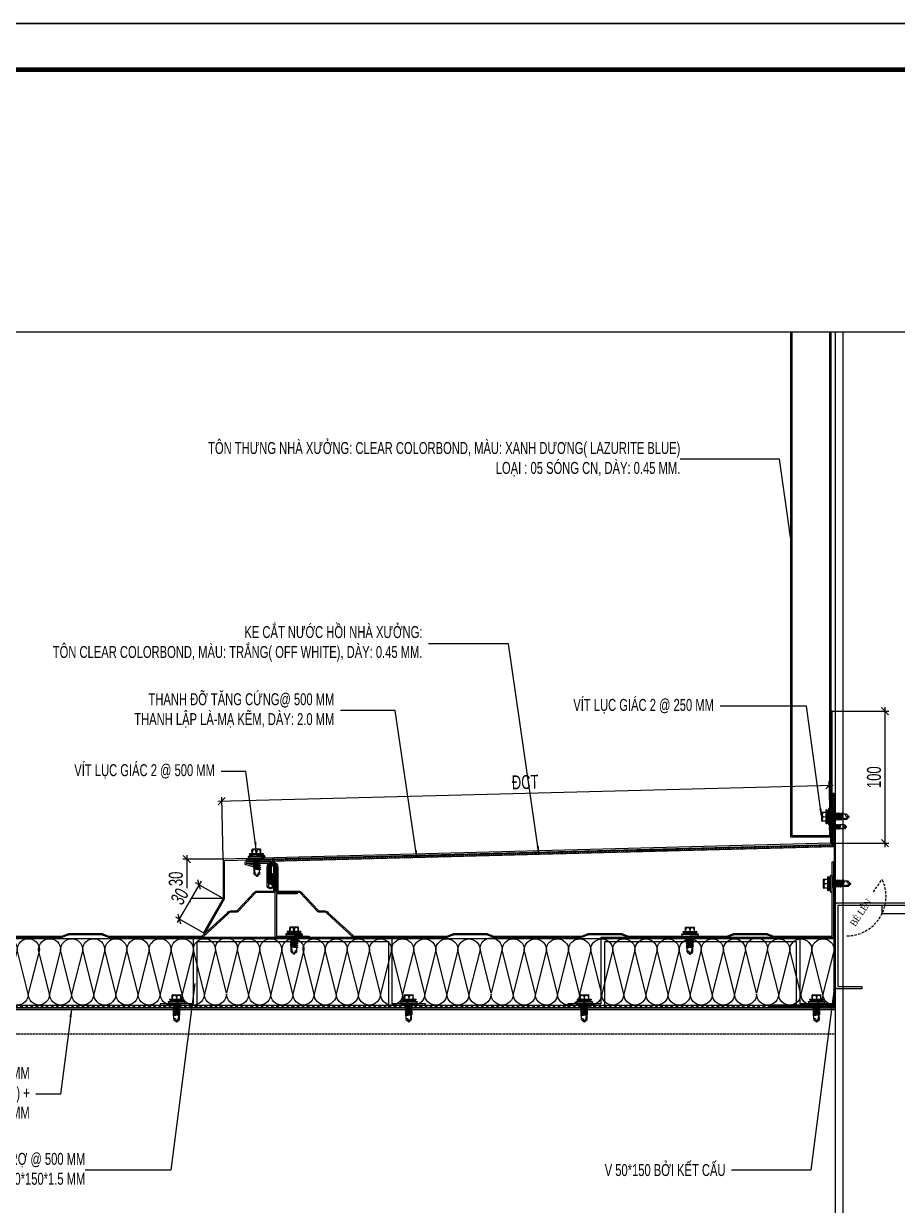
# Model space of a CAD drawing. Header units: inches. Extents: x 340055 to 349452, y -34649 to -30845.
# Drawn here: x 345711.1 to 345930.5, y -32588.3 to -32291.3 of the extents above; entities that cross this region are included whole.
import ezdxf

# ---------------------------------------------------------------- set-up
doc = ezdxf.new("R2010")
doc.units = ezdxf.units.IN
doc.header["$MEASUREMENT"] = 0
doc.linetypes.add('DASHED2', pattern=[9.525, 6.35, -3.175])
doc.linetypes.add('HIDDEN', pattern=[0.375, 0.25, -0.125])
for name, color, linetype in [('2', 2, 'Continuous'), ('3', 3, 'Continuous'), ('5', 5, 'Continuous'), ('8', 8, 'Continuous'), ('flashing', 6, 'Continuous'), ('FLAT BAR', 1, 'Continuous'), ('NET IN', 3, 'Continuous'), ('STRUCTURE', 1, 'Continuous')]:
    doc.layers.add(name, color=color, linetype=linetype)
doc.layers.add('TL-TIILE BLOCK A2$0$TL-TITLE BLOCK 1', color=7, linetype='Continuous', lineweight=50)
doc.styles.add('DIM', font='SIMPLEX.shx', dxfattribs={"width": 0.7, "bigfont": 'EXTFONT.shx'})
doc.styles.add('ST1H', font='vnshxh.shx', dxfattribs={"width": 0.7})
doc.dimstyles.new('3', dxfattribs={"dimtxt": 3.5, "dimasz": 1.8, "dimexe": 1, "dimexo": 0, "dimgap": 1, "dimtad": 1, "dimdec": 0, "dimlfac": 3, "dimzin": 0, "dimdsep": 46, "dimtxsty": 'ST1H', "dimblk": 'OBLIQUE', "dimcen": 1, "dimdle": 1, "dimclrd": 8, "dimclre": 8, "dimclrt": 3, "dimadec": 0, "dimazin": 0, "dimtfac": 1, "dimtdec": 0, "dimtix": 1, "dimtofl": 0, "dimtmove": 1, "dimatfit": 3, "dimfxl": 0, "dimtolj": 1, "dimtzin": 0, "dimlwd": -1, "dimlwe": -1, "dimarcsym": 0})

# ---------------------------------------------------------------- blocks, each defined once
blk = doc.blocks.new('Short_Self_drilling')
at = {"layer": 'STRUCTURE', "color": 1, "linetype": 'Continuous'}
for p, q in [((6.43, 1.74), (-6.43, 1.73)), ((5.14, 3.76), (-5.14, 3.75)), ((-2.57, 2.9), (-5.14, 2.9)), ((-3.43, 3.75), (-3.43, 6.75)), ((3, 7.19), (-3, 7.18)), ((2.57, 2.9), (-2.57, 2.9)), ((-2.14, 2.8), (-2.14, 2.9)), ((6.25, 0), (0, 0)), ((2.15, 2.8), (2.15, 2.9)), ((2.16, -0.5), (2.15, 0.01)), ((5.14, 2.9), (2.57, 2.9)), ((3.43, 3.76), (3.42, 6.76)), ((2.99, -1.17), (-2.7, -0.23)), ((2.99, -2.7), (-2.7, -1.76)), ((2.99, -4.23), (-2.7, -3.28)), ((2.99, -5.75), (-2.7, -4.81)), ((2.99, -7.28), (-2.7, -6.33)), ((-1.91, -7.99), (-2.7, -7.86)), ((-2.14, -1.38), (-2.14, -0.87)), ((-2.14, -2.91), (-2.14, -2.39)), ((-2.14, -4.43), (-2.14, -3.92)), ((-2.13, -5.96), (-2.14, -5.44)), ((-2.14, -12.33), (-2.14, -8.48)), ((-2.13, -7.49), (-2.13, -6.97)), ((3, -8.8), (-1.14, -8.12)), ((2.15, -12.31), (2.15, -9.14)), ((2.16, -2.03), (2.16, -1.51)), ((2.16, -3.55), (2.16, -3.04)), ((2.16, -5.08), (2.16, -4.56)), ((2.16, -6.6), (2.16, -6.09)), ((2.16, -8.13), (2.16, -7.61))]:
    blk.add_line(p, q, dxfattribs=at)
blk.add_lwpolyline([(6.43, 1.31), (6.43, 1.74), (2.14, 2.81), (-2.14, 2.8), (-6.43, 1.73), (-6.43, 1.3)], close=True, dxfattribs=at)
for points in [[(-6.43, 1.3, -0.088869), (-6.25, 0), (0, 0)], [(-0.13, 3.76), (-0.33, 6.23, 0.338878), (-3.14, 6.23), (-3.33, 3.75)], [(3.3, 3.76), (3.1, 6.23, 0.338878), (0.29, 6.23), (0.1, 3.76)], [(-0.08, -14.04), (-1.04, -12.24, -0.148657), (-1.4, -11.2), (-1.95, -7.72, -0.815006), (-1.21, -7.77, 0.150833), (-0.85, -8.68)], [(2.15, -12.31), (0.17, -14.24, -0.333596), (-0.17, -14.24), (-2.14, -12.33)], [(2.15, -12.31), (1.71, -11.7, 0.52242), (0.88, -11.71), (-0.17, -14.24)]]:
    blk.add_lwpolyline(points, format="xyb", dxfattribs=at)
for points in [[(2.99, -1.17), (2.16, -1.51), (-2.14, -0.85), (-2.7, -0.23), (-2.36, 0)], [(2.99, -2.7), (2.16, -3.04), (-2.14, -2.37), (-2.7, -1.76), (-2.14, -1.38), (2.16, -2.03), (2.99, -2.7)], [(2.99, -4.23), (2.16, -4.56), (-2.14, -3.9), (-2.7, -3.28), (-2.14, -2.91), (2.16, -3.55), (2.99, -4.23)], [(2.99, -5.75), (2.16, -6.09), (-2.14, -5.43), (-2.7, -4.81), (-2.14, -4.43), (2.16, -5.08), (2.99, -5.75)], [(2.99, -7.28), (2.16, -7.62), (-2.14, -6.95), (-2.7, -6.33), (-2.13, -5.96), (2.16, -6.6), (2.99, -7.28)], [(-1.82, -8.53), (-2.14, -8.48), (-2.7, -7.86), (-2.13, -7.49), (-1.83, -7.53)], [(-1.26, -7.62), (2.16, -8.13), (3, -8.8)], [(-1.18, 0), (2.16, -0.5), (2.99, -1.17)], [(3, -8.8), (2.16, -9.14), (-0.85, -8.68)]]:
    blk.add_lwpolyline(points, dxfattribs=at)
for centre, radius, start, end in [((-4.99, 3.32), 0.455, 109.79487, 250.26739), ((-3, 6.75), 0.429, 90.03113, 180.03113), ((3, 6.76), 0.429, 0.03113, 90.03113), ((5.07, 3.33), 0.435, 279.72757, 80.33469), ((9.99, 0.17), 3.74, 162.29632, 182.61031)]:
    blk.add_arc(centre, radius, start, end, dxfattribs=at)
blk = doc.blocks.new('A$C67844AE1')
at = {"color": 3, "ltscale": 15}
blk.add_lwpolyline([(0.2363, 0.4669), (0.08, 0.4669, -0.414214), (0.07, 0.4769), (0.07, 0.6571, 1), (0.01, 0.6571), (0.01, 0.5129, 0.564916), (0.0397, 0.5129), (0.0397, 0.5925), (0.0499, 0.5925), (0.0499, 0.5129, -0.737932), (0.0001, 0.5129), (0, 0.6571, -1), (0.08, 0.6571), (0.08, 0.4769), (0.2363, 0.4769, -0.207596), (0.2582, 0.4674), (0.3864, 0.3304, 0.207596), (0.3937, 0.3272), (0.4345, 0.3272, -0.246585), (0.4592, 0.3143), (0.6473, 0.1416, 0.246585), (0.6555, 0.1372), (1.3511, 0.1372, 0.095415), (1.3548, 0.138), (1.3977, 0.1551, -0.095415), (1.4088, 0.1572), (1.6511, 0.1572, -0.095415), (1.6623, 0.1551), (1.7051, 0.138, 0.095415), (1.7088, 0.1372), (2.3661, 0.1372, 0.095415), (2.3698, 0.138), (2.4127, 0.1551, -0.095415), (2.4238, 0.1572), (2.6661, 0.1572, -0.095415), (2.6773, 0.1551), (2.7201, 0.138, 0.095415), (2.7238, 0.1372), (3.4611, 0.1372, 0.095415), (3.4648, 0.138), (3.5077, 0.1551, -0.095415), (3.5188, 0.1572), (3.7611, 0.1572, -0.095415), (3.7723, 0.1551), (3.8151, 0.138, 0.095415), (3.8188, 0.1372), (4.5145, 0.1372, 0.246585), (4.5227, 0.1416), (4.7108, 0.3143, -0.246585), (4.7355, 0.3272), (4.7763, 0.3272, 0.207596), (4.7836, 0.3304), (4.9118, 0.4674, -0.207596), (4.9337, 0.4769), (5.06, 0.4769), (5.06, 0.6572, 1), (5.04, 0.6572), (5.04, 0.5373, 1), (5.0457, 0.5373, -0.067331), (5.0406, 0.5683), (5.0406, 0.6095), (5.05, 0.6095), (5.05, 0.5687, 0.039103), (5.0557, 0.5373, -1), (5.03, 0.5373), (5.03, 0.6572, -1), (5.07, 0.6572), (5.07, 0.4769, -0.414214), (5.06, 0.4669), (4.9337, 0.4669, 0.207596), (4.9191, 0.4606), (4.7909, 0.3236, -0.207596), (4.7763, 0.3172), (4.7355, 0.3172, 0.246585), (4.719, 0.3086), (4.5309, 0.1359, -0.246585), (4.5145, 0.1272), (3.8188, 0.1272, -0.095415), (3.8114, 0.1287), (3.7686, 0.1458, 0.095415), (3.7611, 0.1472), (3.5188, 0.1472, 0.095415), (3.5114, 0.1458), (3.4686, 0.1287, -0.095415), (3.4611, 0.1272), (2.7238, 0.1272, -0.095415), (2.7164, 0.1287), (2.6736, 0.1458, 0.095415), (2.6661, 0.1472), (2.4238, 0.1472, 0.095415), (2.4164, 0.1458), (2.3736, 0.1287, -0.095415), (2.3661, 0.1272), (1.7088, 0.1272, -0.095415), (1.7014, 0.1287), (1.6586, 0.1458, 0.095415), (1.6511, 0.1472), (1.4088, 0.1472, 0.095415), (1.4014, 0.1458), (1.3586, 0.1287, -0.095415), (1.3511, 0.1272), (0.6555, 0.1272, -0.246585), (0.639, 0.1359), (0.4509, 0.3086, 0.246585), (0.4345, 0.3172), (0.3937, 0.3172, -0.207596), (0.3791, 0.3236), (0.2509, 0.4606, 0.207596)], format="xyb", close=True, dxfattribs=at)
at = {"layer": 'FLAT BAR'}
blk.add_lwpolyline([(0.07, 0.6571, 1), (0.03, 0.6571), (0.03, 0.5406), (0.02, 0.5406), (0.02, 0.6571, -1), (0.08, 0.6571), (0.08, 0.4669), (0.2354, 0.4669), (0.2354, 0.4569), (0.08, 0.4569), (0.08, 0.1372), (0.3247, 0.1372), (0.3247, 0.1272), (0.07, 0.1272)], format="xyb", close=True, dxfattribs=at)
at = {"color": 1, "xscale": 0.009599999951805768, "yscale": 0.009599999951805768, "zscale": 0.009599999951805768, "rotation": 359.9688729209767}
blk.add_blockref('Short_Self_drilling', (0.2121, 0.1372), dxfattribs=at)
blk = doc.blocks.new('A$C474F1087')
at = {"color": 9, "ltscale": 0.5}
for points in [[(0, 13.89, -1), (5.56, 13.89), (2.78, 2.78)], [(11.11, 13.89), (8.33, 2.78), (5.56, 13.89, -1)], [(11.11, 13.89, -1), (16.67, 13.89), (13.89, 2.78)], [(16.67, 13.89, -1), (22.22, 13.89), (19.44, 2.78)], [(27.78, 13.89), (25, 2.78), (22.22, 13.89, -1)], [(27.78, 13.89, -1), (33.33, 13.89), (30.56, 2.78)], [(33.33, 13.89, -1), (38.89, 13.89), (36.11, 2.78)], [(44.44, 13.89), (41.67, 2.78), (38.89, 13.89, -1)], [(44.44, 14.11, -1), (49.99, 14.11), (47.21, 2.99)], [(50, 13.89, -1), (55.56, 13.89), (52.78, 2.78)], [(61.11, 13.89), (58.33, 2.78), (55.56, 13.89, -1)], [(61.11, 13.89, -1), (66.67, 13.89), (63.89, 2.78)]]:
    blk.add_lwpolyline(points, format="xyb", close=True, dxfattribs=at)
for points in [[(13.89, 2.78, -1), (8.33, 2.78, -1), (2.78, 2.78, -0.414214), (0, 0, -0.414214)], [(30.56, 2.78, -1), (25, 2.78, -1), (19.44, 2.78, -1), (13.89, 2.78)], [(50, 0, -0.414214), (47.22, 2.78, -1), (41.67, 2.78, -1), (36.11, 2.78, -1), (30.56, 2.78)], [(63.89, 2.78, -1), (58.33, 2.78, -1), (52.78, 2.78, -0.414214), (50, 0, -0.414214)], [(66.67, 0, -0.414214), (63.89, 2.78)]]:
    blk.add_lwpolyline(points, format="xyb", dxfattribs=at)
blk = doc.blocks.new('HFR-1')
at = {"layer": 'STRUCTURE', "color": 1, "linetype": 'Continuous'}
for p, q in [((-5.5, 0), (5.5, 0)), ((-5.2, 0.8), (-3.4, 1.5)), ((5.2, 0.8), (3.4, 1.5)), ((-2.4, -1.2), (-3, -1.6)), ((-3, -1.6), (-2.4, -1.9)), ((-2.4, -1.9), (-3, -2.3)), ((-3, -2.3), (-2.4, -2.6)), ((-2.4, -2.6), (-3, -3)), ((-3, -3), (-2.4, -3.3)), ((-2.4, -3.3), (-3, -3.7)), ((-3, -3.7), (-2.4, -4.1)), ((-2.4, -4.1), (-3, -4.4)), ((-3, -4.4), (-2.4, -4.8)), ((-2.4, -4.8), (-3, -5.1)), ((-3, -5.1), (-2.4, -5.5)), ((-2.4, -5.5), (-3, -5.8)), ((-3, -5.8), (-2.4, -6.2)), ((-2.4, -6.2), (-3, -6.6)), ((-3, -6.6), (-2.4, -6.9)), ((-2.4, -6.9), (-3, -7.3)), ((-3, -7.3), (-2.4, -7.6)), ((-2.4, -7.6), (-3, -8)), ((-3, -8), (-2.4, -8.3)), ((-2.4, -8.3), (-3, -8.7)), ((-3, -8.7), (-2.4, -9)), ((-2.4, -9), (-3, -9.4)), ((-3, -9.4), (-2.4, -9.7)), ((-2.4, -9.7), (-3, -10.1)), ((-3, -10.1), (-2.4, -10.5)), ((-2.4, -10.5), (-3, -10.8)), ((-3, -10.8), (-2.4, -11.2)), ((-2.4, -11.2), (-3, -11.5)), ((-3, -11.5), (-2.4, -11.9)), ((-2.9, -1.6), (2.9, -1.4)), ((-2.9, -2.3), (2.9, -2.1)), ((-2.9, -3), (2.9, -2.8)), ((-2.9, -3.7), (2.9, -3.6)), ((-2.9, -4.4), (2.9, -4.3)), ((-2.9, -5.1), (2.9, -5)), ((-2.9, -5.9), (2.9, -5.7)), ((-2.9, -6.6), (2.9, -6.4)), ((-2.9, -7.3), (2.9, -7.1)), ((-2.9, -8), (2.9, -7.8)), ((-2.9, -8.7), (2.9, -8.5)), ((-2.9, -9.4), (2.9, -9.2)), ((-2.9, -10.1), (1.5, -10)), ((-2.9, -10.8), (1.3, -10.7)), ((-2.9, -11.5), (0.9, -11.4)), ((-2.5, -17.4), (-2.5, -11.8)), ((2.4, -1.1), (-2.4, -1.2)), ((2.4, -1.8), (-2.4, -1.9)), ((-2.4, -1.9), (2.4, -1.8)), ((-2.4, -2.6), (2.4, -2.5)), ((2.4, -2.5), (-2.4, -2.6)), ((-2.4, -3.3), (2.4, -3.2)), ((2.4, -3.2), (-2.4, -3.3)), ((-2.4, -4.1), (2.4, -3.9)), ((2.4, -3.9), (-2.4, -4.1)), ((-2.4, -4.8), (2.4, -4.6)), ((2.4, -4.6), (-2.4, -4.8)), ((-2.4, -5.5), (2.4, -5.3)), ((2.4, -5.3), (-2.4, -5.5)), ((-2.4, -6.2), (2.4, -6)), ((2.4, -6), (-2.4, -6.2)), ((-2.4, -6.9), (2.4, -6.8)), ((2.4, -6.8), (-2.4, -6.9)), ((-2.4, -7.6), (2.4, -7.5)), ((2.4, -7.5), (-2.4, -7.6)), ((-2.4, -8.3), (2.4, -8.2)), ((2.4, -8.2), (-2.4, -8.3)), ((-2.4, -9), (2.4, -8.9)), ((2.4, -8.9), (-2.4, -9)), ((-2.4, -9.7), (2.4, -9.6)), ((2.4, -9.6), (-2.4, -9.7)), ((1.4, -10.3), (-2.4, -10.5)), ((-2.4, -10.5), (1.4, -10.3)), ((-2.4, -11.2), (1.1, -11.1)), ((1.1, -11.1), (-2.4, -11.2)), ((-2.4, -11.9), (0.4, -11.8)), ((1.6, -16.1), (2.3, -10.2)), ((2.2, -10), (2.9, -10)), ((2.2, -11), (2.4, -11)), ((2.4, -11), (2.2, -11)), ((2.2, -11.4), (2.9, -11.4)), ((2.2, -11.7), (2.4, -11.7)), ((2.4, -10.3), (2.3, -10.3)), ((2.3, -10.3), (2.4, -10.3)), ((2.3, -10.7), (2.9, -10.7)), ((2.9, -1.4), (2.4, -1.1)), ((2.4, -1.8), (2.9, -1.4)), ((2.9, -2.1), (2.4, -1.8)), ((2.4, -2.5), (2.9, -2.1)), ((2.9, -2.8), (2.4, -2.5)), ((2.4, -3.2), (2.9, -2.8)), ((2.9, -3.6), (2.4, -3.2)), ((2.4, -3.9), (2.9, -3.6)), ((2.9, -4.3), (2.4, -3.9)), ((2.4, -4.6), (2.9, -4.3)), ((2.9, -5), (2.4, -4.6)), ((2.4, -5.3), (2.9, -5)), ((2.9, -5.7), (2.4, -5.3)), ((2.4, -6), (2.9, -5.7)), ((2.9, -6.4), (2.4, -6)), ((2.4, -6.8), (2.9, -6.4)), ((2.9, -7.1), (2.4, -6.8)), ((2.4, -7.5), (2.9, -7.1)), ((2.9, -7.8), (2.4, -7.5)), ((2.4, -8.2), (2.9, -7.8)), ((2.9, -8.5), (2.4, -8.2)), ((2.4, -8.9), (2.9, -8.5)), ((2.9, -9.2), (2.4, -8.9)), ((2.4, -9.6), (2.9, -9.2)), ((2.9, -10), (2.4, -9.6)), ((2.4, -10.3), (2.9, -10)), ((2.9, -10.7), (2.4, -10.3)), ((2.4, -11), (2.9, -10.7)), ((2.9, -11.4), (2.4, -11)), ((2.4, -11.7), (2.9, -11.4)), ((2.5, -17.4), (2.5, -11.7)), ((-2.5, -17.4), (-2, -16.7)), ((-2.5, -17.4), (-0.2, -19.7)), ((-1, -16.7), (0.2, -19.7)), ((0.1, -19.4), (1.2, -17.3)), ((0.2, -19.7), (2.5, -17.4))]:
    blk.add_line(p, q, dxfattribs=at)
at = {"layer": 'STRUCTURE', "color": 1, "linetype": 'Continuous', "ltscale": 8}
for p in [(-3.4, 1.5), (3.4, 1.5)]:
    blk.add_line(p, (0, 1.5), dxfattribs=at)
at = {"layer": 'STRUCTURE', "color": 1, "linetype": 'DASHED2'}
for p in [(-1.9, 1.5), (1.9, 1.5)]:
    blk.add_line(p, (0, 0), dxfattribs=at)
at = {"layer": 'STRUCTURE', "color": 1, "linetype": 'Continuous', "ltscale": 8}
for centre, start, end in [((-4.7, 0.2), 130.41, 194.8062), ((4.7, 0.2), 345.1938, 49.59)]:
    blk.add_arc(centre, 0.801, start, end, dxfattribs=at)
at = {"layer": 'STRUCTURE', "color": 1, "linetype": 'Continuous'}
for centre, radius, start, end in [((-7.3, -9), 9.14, 58.065, 78.8402), ((5.1, -3.8), 3.83, 84.2039, 134.3621), ((-0.5, -10.1), 1.93, 296.6041, 355.3922), ((1.9, -10.3), 0.444, 15.9762, 172.6971), ((-1.5, -17.1), 0.59, 34.2302, 144.5641), ((0, -19.4), 0.331, 231.6348, 305.4287), ((-0.6, -16), 2.2, 324.0048, 357.8268)]:
    blk.add_arc(centre, radius, start, end, dxfattribs=at)
blk = doc.blocks.new('_Oblique')
at = {"color": 0, "linetype": 'ByBlock', "lineweight": -2}
blk.add_line((-0.5, -0.5), (0.5, 0.5), dxfattribs=at)
blk = doc.blocks.new('*D533')
at = {"color": 8, "linetype": 'Continuous', "transparency": 16777216}
for p, q in [((345761.23, -32501.33), (345751.07, -32501.33)), ((345752.07, -32500.33), (345752.07, -32512.22)), ((345761.23, -32511.22), (345751.07, -32511.22))]:
    blk.add_line(p, q, dxfattribs=at)
at = {"layer": 'Defpoints', "color": 0, "transparency": 16777216}
for p in [(345761.23, -32501.33), (345752.07, -32511.22), (345761.23, -32511.22)]:
    blk.add_point(p, dxfattribs=at)
at = {"color": 8, "transparency": 16777216, "xscale": 1.8, "yscale": 1.8, "zscale": 1.8}
for p, rotation in [((345752.07, -32501.33), 90), ((345752.07, -32511.22), 270)]:
    blk.add_blockref('_Oblique', p, dxfattribs=dict(at, rotation=rotation))
at = {"color": 3, "transparency": 16777216, "insert": (345749.32, -32506.27), "char_height": 3.5, "attachment_point": 5, "rotation": 90, "style": 'ST1H', "bg_fill": 3, "box_fill_scale": 1.25, "bg_fill_color": 256, "bg_fill_true_color": 13158600, "bg_fill_transparency": 0}
blk.add_mtext('\\A1;30', dxfattribs=at)
blk = doc.blocks.new('*D534')
at = {"color": 8, "linetype": 'Continuous', "transparency": 16777216}
for p, q in [((345755.64, -32506.86), (345749.68, -32517.24)), ((345761.23, -32511.22), (345754.28, -32507.23)), ((345756.26, -32519.87), (345749.31, -32515.87))]:
    blk.add_line(p, q, dxfattribs=at)
at = {"layer": 'Defpoints', "color": 0, "transparency": 16777216}
for p in [(345761.23, -32511.22), (345750.18, -32516.37), (345756.26, -32519.87)]:
    blk.add_point(p, dxfattribs=at)
at = {"color": 8, "transparency": 16777216, "xscale": 1.8, "yscale": 1.8, "zscale": 1.8}
for p, rotation in [((345755.15, -32507.73), 60.11625026070503), ((345750.18, -32516.37), 240.116250260705)]:
    blk.add_blockref('_Oblique', p, dxfattribs=dict(at, rotation=rotation))
at = {"color": 3, "transparency": 16777216, "insert": (345750.28, -32510.68), "char_height": 3.5, "attachment_point": 5, "rotation": 60.1163, "style": 'ST1H', "bg_fill": 3, "box_fill_scale": 1.25, "bg_fill_color": 256, "bg_fill_true_color": 13158600, "bg_fill_transparency": 0}
blk.add_mtext('\\A1;30', dxfattribs=at)
blk = doc.blocks.new('*D535')
at = {"color": 8, "linetype": 'Continuous', "transparency": 16777216}
for p, q in [((345759.85, -32486.76), (345914.37, -32482.68)), ((345913.75, -32497.3), (345913.34, -32481.71)), ((345761.23, -32501.33), (345760.82, -32485.73))]:
    blk.add_line(p, q, dxfattribs=at)
at = {"layer": 'Defpoints', "color": 0, "transparency": 16777216}
for p in [(345913.37, -32482.71), (345913.75, -32497.3), (345761.23, -32501.33)]:
    blk.add_point(p, dxfattribs=at)
at = {"color": 8, "transparency": 16777216, "xscale": 1.8, "yscale": 1.8, "zscale": 1.8}
for p, rotation in [((345913.37, -32482.71), 1.51144018636627), ((345760.85, -32486.73), 181.5114401863663)]:
    blk.add_blockref('_Oblique', p, dxfattribs=dict(at, rotation=rotation))
at = {"color": 3, "transparency": 16777216, "insert": (345837.03, -32481.97), "char_height": 3.5, "attachment_point": 5, "rotation": 1.5114, "style": 'ST1H', "bg_fill": 3, "box_fill_scale": 1.25, "bg_fill_color": 256, "bg_fill_true_color": 13158600, "bg_fill_transparency": 0}
blk.add_mtext('\\A1;®ct', dxfattribs=at)
blk = doc.blocks.new('*D536')
at = {"color": 8, "linetype": 'Continuous', "transparency": 16777216}
for p, q in [((345927.39, -32463.13), (345927.39, -32498.3)), ((345914.09, -32464.13), (345928.39, -32464.13)), ((345913.75, -32497.3), (345928.39, -32497.3))]:
    blk.add_line(p, q, dxfattribs=at)
at = {"layer": 'Defpoints', "color": 0, "transparency": 16777216}
for p in [(345914.09, -32464.13), (345913.75, -32497.3), (345927.39, -32497.3)]:
    blk.add_point(p, dxfattribs=at)
at = {"color": 8, "transparency": 16777216, "xscale": 1.8, "yscale": 1.8, "zscale": 1.8}
for p, rotation in [((345927.39, -32464.13), 90), ((345927.39, -32497.3), 270)]:
    blk.add_blockref('_Oblique', p, dxfattribs=dict(at, rotation=rotation))
at = {"color": 3, "transparency": 16777216, "insert": (345924.64, -32480.72), "char_height": 3.5, "attachment_point": 5, "rotation": 90, "style": 'ST1H', "bg_fill": 3, "box_fill_scale": 1.25, "bg_fill_color": 256, "bg_fill_true_color": 13158600, "bg_fill_transparency": 0}
blk.add_mtext('\\A1;100', dxfattribs=at)
blk = doc.blocks.new('kt kien truc 1')
at = {"layer": 'Defpoints', "color": 8}
blk.add_lwpolyline([(0, 0), (594, 0), (594, 420), (0, 420)], close=True, dxfattribs=at)
at = {"layer": 'TL-TIILE BLOCK A2$0$TL-TITLE BLOCK 1', "const_width": 1}
blk.add_lwpolyline([(20, 10), (579, 10), (584, 15), (584, 405), (579, 410), (20, 410), (15, 405), (15, 15)], close=True, dxfattribs=at)

msp = doc.modelspace()

# ---------------------------------------------------------------- hatches: boundary and pattern name
at = {"true_color": 0xfa051e}
h = msp.add_hatch(dxfattribs=at)
h.set_pattern_fill('ANSI31', color=1, scale=3, angle=90, style=0)
h.set_pattern_definition([(45, (669720.79798, 4798.4578), (0.26516504294, -0.26516504294), [])])
edge = h.paths.add_edge_path()
edge.add_line((345766.9454, -32502.0054), (345914.5873, -32498.1612))
edge.add_line((345914.5873, -32498.1612), (345914.5873, -32484.8279))
edge.add_line((345914.5873, -32484.8279), (345914.0873, -32484.8279))
edge.add_line((345914.0873, -32484.8279), (345914.0873, -32497.6791))
edge.add_line((345914.0873, -32497.6791), (345766.9272, -32501.5057))
edge.add_line((345766.9272, -32501.5057), (345766.9365, -32502.0055))
h = msp.add_hatch(dxfattribs=at)
h.set_pattern_fill('ANSI31', color=1, scale=1.666667, style=0)
h.set_pattern_definition([(135, (10980841.77845, 1392347.77337), (0.147313912747, 0.147313912747), [])])
h.paths.add_polyline_path([(345898.254, -32538.335), (345914.9207, -32538.335), (345914.9207, -32488.335), (345914.5873, -32488.335), (345914.5873, -32538.0017), (345898.254, -32538.0017)])
at = {"true_color": 0xf2ee0d}
h = msp.add_hatch(dxfattribs=at)
h.set_pattern_fill('ANSI37,_O', color=2, scale=7.272727, angle=-11.415779)
h.set_pattern_definition([(45.00416636, (-245017.6652, 33136.0404), (-0.642871089, 0.6427776007), []), (135.00416636, (-245017.6652, 33136.0404), (-0.6427776007, -0.642871089), [])])
h.paths.add_polyline_path([(345914.9206, -32538.6684), (345914.9206, -32538.1045), (345577.0094, -32538.1045), (345577.0094, -32538.6684)])

# ---------------------------------------------------------------- linework, layer by layer
at = {"color": 8}
for points in [[(345577.0094, -32368.793), (346146.3473, -32368.793), (346146.3473, -32720.3728), (345577.0094, -32720.3728)], [(345577.0094, -32521.335), (345577.0094, -32538.0017), (345914.5873, -32538.0017), (345914.5873, -32521.335)]]:
    msp.add_lwpolyline(points, close=True, dxfattribs=at)
at = {"color": 1, "true_color": 0xfa051e}
msp.add_lwpolyline([(345766.9454, -32502.0054), (345914.5873, -32498.1612), (345914.5873, -32484.8279), (345914.0873, -32484.8279), (345914.0873, -32497.6791), (345766.9272, -32501.5057), (345766.9365, -32502.0055)], dxfattribs=at)
msp.add_lwpolyline([(345898.254, -32538.335), (345914.9207, -32538.335), (345914.9207, -32488.335), (345914.5873, -32488.335), (345914.5873, -32538.0017), (345898.254, -32538.0017)], close=True, dxfattribs=at)
at = {"color": 3, "ltscale": 15}
for points in [[(345773.5902, -32502.0055), (345766.9365, -32502.0055, 1), (345766.9069, -32502.6838), (345769.5505, -32503.4418), (345769.5801, -32503.1033), (345766.9365, -32502.3453), (345773.5902, -32502.3453)], [(345914.1624, -32520.6681), (345914.1624, -32502.0055), (345914.4957, -32502.0055), (345914.4957, -32521.0014), (345899.5519, -32521.0014, -0.09541457), (345899.3043, -32520.9538), (345897.8761, -32520.3825, 0.09541457), (345897.6285, -32520.3348), (345889.5519, -32520.3348, 0.09541457), (345889.3043, -32520.3825), (345887.8761, -32520.9538, -0.09541457), (345887.6285, -32521.0014), (345863.0519, -32521.0014, -0.09541457), (345862.8043, -32520.9538), (345861.3761, -32520.3825, 0.09541457), (345861.1285, -32520.3348), (345853.0519, -32520.3348, 0.09541457), (345852.8043, -32520.3825), (345851.3761, -32520.9538, -0.09541457), (345851.1285, -32521.0014), (345829.2186, -32521.0014, -0.09541457), (345828.971, -32520.9538), (345827.5428, -32520.3825, 0.09541457), (345827.2952, -32520.3348), (345819.2186, -32520.3348, 0.09541457), (345818.971, -32520.3825), (345817.5428, -32520.9538, -0.09541457), (345817.2952, -32521.0014), (345794.107, -32521.0014, -0.24658476), (345793.5581, -32520.7133), (345787.289, -32514.9563, 0.24658476), (345786.7402, -32514.6681), (345785.3795, -32514.6681, -0.20759646), (345784.8926, -32514.4569), (345780.6212, -32509.8905, 0.20759646), (345780.1343, -32509.6792), (345774.9236, -32509.6792, -0.41421356), (345774.5902, -32509.3459), (345774.5902, -32503.3388, 1), (345772.5902, -32503.3388), (345772.5902, -32508.1467, 0.564916), (345773.5816, -32508.1467), (345773.5816, -32505.493), (345773.9214, -32505.493), (345773.9214, -32508.1467, -0.73793199), (345772.259, -32508.1467), (345772.2569, -32503.3388, -1), (345774.9236, -32503.3388), (345774.9236, -32509.3459), (345780.1343, -32509.3459, -0.20759646), (345780.8646, -32509.6628), (345785.136, -32514.2292, 0.20759646), (345785.3795, -32514.3348), (345786.7402, -32514.3348, -0.24658476), (345787.5634, -32514.767), (345793.8325, -32520.524, 0.24658476), (345794.107, -32520.6681), (345817.2952, -32520.6681, 0.09541457), (345817.419, -32520.6443), (345818.8472, -32520.073, -0.09541457), (345819.2186, -32520.0014), (345827.2952, -32520.0014, -0.09541457), (345827.6666, -32520.073), (345829.0948, -32520.6443, 0.09541457), (345829.2186, -32520.6681), (345851.1285, -32520.6681, 0.09541457), (345851.2523, -32520.6443), (345852.6806, -32520.073, -0.09541457), (345853.0519, -32520.0014), (345861.1285, -32520.0014, -0.09541457), (345861.4999, -32520.073), (345862.9281, -32520.6443, 0.09541457), (345863.0519, -32520.6681), (345887.6285, -32520.6681, 0.09541457), (345887.7523, -32520.6443), (345889.1806, -32520.073, -0.09541457), (345889.5519, -32520.0014), (345897.6285, -32520.0014, -0.09541457), (345897.9999, -32520.073), (345899.4281, -32520.6443, 0.09541457), (345899.5519, -32520.6681), (345914.1624, -32520.6681)]]:
    msp.add_lwpolyline(points, format="xyb", dxfattribs=at)
at = {"color": 3, "linetype": 'DASHED2', "ltscale": 0.1}
msp.add_lwpolyline([(345924.5037, -32509.5669), (345926.6591, -32506.3269, -0.5489642), (345917.8373, -32520.6129)], format="xyb", dxfattribs=at)
at = {"color": 94, "ltscale": 50}
msp.add_lwpolyline([(345974.9206, -32533.2758), (345980.9206, -32533.2758), (345980.9206, -32512.9424), (345915.5872, -32512.9424), (345915.5872, -32533.2758), (345921.5872, -32533.2758), (345921.5872, -32533.9424), (345915.5872, -32533.9424, -0.41421356), (345914.9206, -32533.2758), (345914.9206, -32512.9424, -0.41421356), (345915.5872, -32512.2758), (345980.9206, -32512.2758, -0.41421356), (345981.5872, -32512.9424), (345981.5872, -32533.2758, -0.41421356), (345980.9206, -32533.9424), (345974.9206, -32533.9424), (345974.9206, -32533.2758)], format="xyb", dxfattribs=at)
at = {"color": 2, "true_color": 0xf2ee0d}
msp.add_lwpolyline([(345914.9206, -32538.6684), (345914.9206, -32538.1045), (345577.0094, -32538.1045), (345577.0094, -32538.6684), (345914.9206, -32538.6684)], dxfattribs=at)
at = {"color": 94}
for points in [[(345577.0094, -32598.6684), (345914.9205, -32598.6684), (345914.9205, -32538.6684), (345577.0094, -32538.6684)], [(345914.9205, -32539.1684), (345577.0094, -32539.1684)]]:
    msp.add_lwpolyline(points, dxfattribs=at)
at = {"color": 94, "linetype": 'HIDDEN'}
msp.add_lwpolyline([(345914.9205, -32545.335), (345577.0094, -32545.335)], dxfattribs=at)
at = {"layer": '5'}
msp.add_lwpolyline([(345926.5872, -32514.9424), (345969.9206, -32514.9424), (345969.9206, -32512.9424), (345926.5872, -32512.9424)], close=True, dxfattribs=at)
at = {"layer": '8', "color": 2}
msp.add_line((345916.9206, -32664.1486), (345916.9206, -32368.793), dxfattribs=at)
msp.add_lwpolyline([(345914.9206, -32664.1486), (345914.9206, -32368.793)], dxfattribs=at)
at = {"layer": 'flashing'}
msp.add_lwpolyline([(345914.0873, -32497.6791), (345914.0873, -32464.1272), (345913.754, -32464.1272), (345913.754, -32497.3037), (345761.2303, -32501.3281), (345761.2303, -32511.2219), (345756.2618, -32519.8681), (345756.5903, -32519.9921), (345761.5636, -32511.3079), (345761.5636, -32501.6424)], close=True, dxfattribs=at)
at = {"layer": 'FLAT BAR'}
msp.add_lwpolyline([(345774.2569, -32503.3391, 1), (345772.9236, -32503.3391), (345772.9236, -32507.2214), (345772.5902, -32507.2214), (345772.5902, -32503.3391, -1), (345774.5902, -32503.3391), (345774.5902, -32509.6795), (345779.7696, -32509.6795), (345779.7696, -32510.0128), (345774.5902, -32510.0128), (345774.5902, -32520.6684), (345782.7475, -32520.6684), (345782.7475, -32521.0017), (345774.2569, -32521.0017)], format="xyb", close=True, dxfattribs=at)
at = {"layer": 'FLAT BAR', "linetype": 'Continuous'}
for points in [[(345812.0049, -32537.6684), (345803.6715, -32537.6684), (345803.6715, -32521.0017), (345753.6715, -32521.0017), (345753.6715, -32537.6684), (345745.3382, -32537.6684), (345745.3382, -32538.6684), (345754.6715, -32538.6684), (345754.6715, -32522.0017), (345802.6715, -32522.0017), (345802.6715, -32538.6684), (345812.0049, -32538.6684)], [(345914.3826, -32537.6684), (345906.0492, -32537.6684), (345906.0492, -32521.0017), (345856.0492, -32521.0017), (345856.0492, -32537.6684), (345847.7159, -32537.6684), (345847.7159, -32538.6684), (345857.0492, -32538.6684), (345857.0492, -32522.0017), (345905.0492, -32522.0017), (345905.0492, -32538.6684), (345914.3826, -32538.6684)]]:
    msp.add_lwpolyline(points, close=True, dxfattribs=at)

# ---------------------------------------------------------------- block references
at = {"color": 1}
for p, xscale, yscale, zscale, rotation in [((345913.754, -32490.6679), 0.320000000024784, 0.320000000024784, 0.320000000024784, 89.96887244519539), ((345769.5765, -32501.1079), 0.3200000000414587, 0.3200000000414587, 0.3200000000414587, 1.480312910139747), ((345914.1624, -32507.5005), 0.320000000024784, 0.320000000024784, 0.320000000024784, 89.96887244519539), ((345778.993, -32520.6684), 0.3199999983935269, 0.3199999983935269, 0.3199999983935269, 359.9688729205424), ((345878.4175, -32520.6681), -0.3200000000824856, 0.3199999998323619, 0.32, 0.03112738804631476), ((345749.5049, -32537.6684), -0.3200000000824856, 0.3199999998323619, 0.32, 0.03112738804631476), ((345807.8382, -32537.6684), -0.3200000000824856, 0.3199999998323619, 0.32, 0.03112738804631476), ((345851.8826, -32537.6684), -0.3200000000824856, 0.3199999998323619, 0.32, 0.03112738804631476), ((345910.2159, -32537.6684), -0.3200000000824856, 0.3199999998323619, 0.32, 0.03112738804631476)]:
    msp.add_blockref('Short_Self_drilling', p, dxfattribs=dict(at, xscale=xscale, yscale=yscale, zscale=zscale, rotation=rotation))
at = {"color": 8, "extrusion": (0, 0, -1), "xscale": 0.1989464958197563, "yscale": 0.1989464958197563, "zscale": -0.1989464958197563, "rotation": 269.8538140098237}
msp.add_blockref('HFR-1', (-345913.754, -32493.1982), dxfattribs=at)
at = {"color": 8, "xscale": 33.33333333395422, "yscale": 33.33333333395422, "zscale": 33.33333333395422}
msp.add_blockref('A$C67844AE1', (345605.2573, -32525.243), dxfattribs=at)
at = {"color": 8}
for p in [(345648.3679, -32537.9765), (345714.8111, -32537.9855), (345781.2544, -32537.9945), (345847.921, -32537.9945)]:
    msp.add_blockref('A$C474F1087', p, dxfattribs=at)

# ---------------------------------------------------------------- texts
at = {"layer": '2', "color": 92, "linetype": 'Continuous', "insert": (345923.3914, -32511.6266), "char_height": 1.6875, "attachment_point": 6, "rotation": 56.36559, "style": 'DIM'}
msp.add_mtext('\\A1;{\\Fvntimeh|c0;\\W0.9;\\T0.95;\\C3;BÎ L£N}', dxfattribs=at)

# ---------------------------------------------------------------- leaders
at = {"color": 9}
for points in [[(345914.8248, -32532.5641), (345908.7923, -32579.4688), (345887.3423, -32579.4688)], [(345723.0808, -32539.1684), (345720.3469, -32560.3622), (345712.6171, -32560.3622)]]:
    msp.add_leader(points, dimstyle='3', override={"dimgap": 1, "dimtad": 0}, dxfattribs=at)

# ---------------------------------------------------------------- next in the draw order: texts
at = {"color": 20, "true_color": 0xf25d0d, "insert": (345712.6171, -32560.3622), "char_height": 3, "attachment_point": 6, "style": 'ST1H', "bg_fill": 2}
msp.add_mtext('\\A1;C¸CH NHIÖT M¸I: ROCKWOOL, tû träng: 40 kg/m3, dµy: 50 mm\\PB¹T CHÞU LùC( MµNG NH¤M+SîI DÖT HDPE) +\\PL¦íI INOX 304, SîI=1.0 MM', dxfattribs=at)
at = {"layer": '3', "char_height": 3, "attachment_point": 6, "style": 'ST1H', "bg_fill": 2}
for s, insert in [('\\A1;t«n TH¦NG nhµ x\xadëng: CLEAR COLORBOND, mµu: Xanh d\xad¬ng( Lazurite blue)\\PLo¹i : 05 SãNG CN, dµy: 0.45 mm.', (345875.9861, -32400.8209)), ('\\A1;gèi ®ì phô trî @ 500 mm\\PthÐp m¹ kÏm: 25*50*150*1.5 mm', (345726.5705, -32579.4688)), ('\\A1;v 50*150 bëi kÕt cÊu', (345887.3423, -32579.4688))]:
    msp.add_mtext(s, dxfattribs=dict(at, insert=insert))

# ---------------------------------------------------------------- next in the draw order: dimensions: what is measured, and where the dimension line sits
at = {"color": 8}
dim = msp.add_linear_dim(base=(345752.0711, -32511.2219), p1=(345761.2303, -32501.3281), p2=(345761.2303, -32511.2219), angle=90, dimstyle='3', dxfattribs=at)
dim.commit()
dim.dimension.update_dxf_attribs({"geometry": '*D533', "text_midpoint": (345749.3211, -32506.275)})

# ---------------------------------------------------------------- next in the draw order: dimensions: what is measured, and where the dimension line sits
dim = msp.add_aligned_dim(p1=(345761.2303, -32501.3281), p2=(345913.754, -32497.3037), distance=14.6005, text='®ct', dimstyle='3', dxfattribs=at)
dim.commit()
dim.dimension.update_dxf_attribs({"geometry": '*D535', "text_midpoint": (345837.0345, -32481.9714)})
dim = msp.add_aligned_dim(p1=(345761.2303, -32511.2219), p2=(345756.2618, -32519.8681), distance=-7.0172, dimstyle='3', dxfattribs=at)
dim.commit()
dim.dimension.update_dxf_attribs({"geometry": '*D534', "text_midpoint": (345750.2775, -32510.6786)})

# ---------------------------------------------------------------- next in the draw order: leaders
at = {"color": 9}
for points in [[(345903.7548, -32420.8955), (345900.8583, -32400.8209), (345875.9861, -32400.8209)], [(345754.053, -32532.5641), (345748.0205, -32579.4688), (345726.5705, -32579.4688)]]:
    msp.add_leader(points, dimstyle='3', override={"dimgap": 1, "dimtad": 0}, dxfattribs=at)

# ---------------------------------------------------------------- next in the draw order: dimensions: what is measured, and where the dimension line sits
at = {"color": 8}
dim = msp.add_linear_dim(base=(345927.3867, -32497.3037), p1=(345914.0873, -32464.1272), p2=(345913.754, -32497.3037), angle=90, dimstyle='3', dxfattribs=at)
dim.commit()
dim.dimension.update_dxf_attribs({"geometry": '*D536', "text_midpoint": (345924.6367, -32480.7154)})

# ---------------------------------------------------------------- next in the draw order: leaders
at = {"color": 9}
for points in [[(345840.4623, -32499.873), (345832.8349, -32447.1943), (345811.2381, -32447.1943)], [(345911.4207, -32490.416), (345907.6654, -32462.8805), (345884.4331, -32462.8805)], [(345809.8644, -32500.9126), (345804.4069, -32463.9512), (345789.1082, -32463.9512)], [(345769.5159, -32498.8097), (345766.8526, -32479.2808), (345759.1227, -32479.2808)]]:
    msp.add_leader(points, dimstyle='3', override={"dimgap": 1, "dimtad": 0}, dxfattribs=at)

# ---------------------------------------------------------------- next in the draw order: linework, layer by layer
at = {"layer": '3'}
for points in [[(345913.754, -32368.793), (345913.754, -32495.8037), (345903.76, -32495.8037), (345903.76, -32368.793)], [(345913.4207, -32368.793), (345913.4207, -32495.4703), (345904.0933, -32495.4703), (345904.0933, -32368.793)]]:
    msp.add_lwpolyline(points, dxfattribs=at)

# ---------------------------------------------------------------- next in the draw order: texts
at = {"layer": '3', "char_height": 3, "attachment_point": 6, "style": 'ST1H', "bg_fill": 2}
for s, insert in [('\\A1;ke c¾t n\xadíc håi nhµ x\xadëng: \\Pt«n CLEAR COLORBOND, mµu: tr¾ng( Off white), dµy: 0.45 mm.', (345811.2381, -32447.1943)), ('\\A1;THANH §ì T¡NG CøNG@ 500 MM\\PTHANH LËP Lµ-M¹ KÏM, DµY: 2.0 MM', (345789.1082, -32463.9512)), ('\\A1;vÝt lôc gi¸c 2 @ 250 mm', (345884.4331, -32462.8805)), ('\\A1;vÝt lôc gi¸c 2 @ 500 mm', (345759.1227, -32479.2808))]:
    msp.add_mtext(s, dxfattribs=dict(at, insert=insert))

# ---------------------------------------------------------------- next in the draw order: linework, layer by layer
at = {"layer": 'NET IN'}
msp.add_lwpolyline([(345556.1302, -32291.3349), (346244.9101, -32291.3349), (346244.9101, -32777.9354), (345556.1302, -32777.9354)], close=True, dxfattribs=at)

# ---------------------------------------------------------------- next in the draw order: block references
at = {"layer": '3', "xscale": 1.159562065285868, "yscale": 1.159562065285868, "zscale": 1.159562065285868}
msp.add_blockref('kt kien truc 1', (345556.1302, -32778.3509), dxfattribs=at)

doc.saveas('drawing.dxf')
